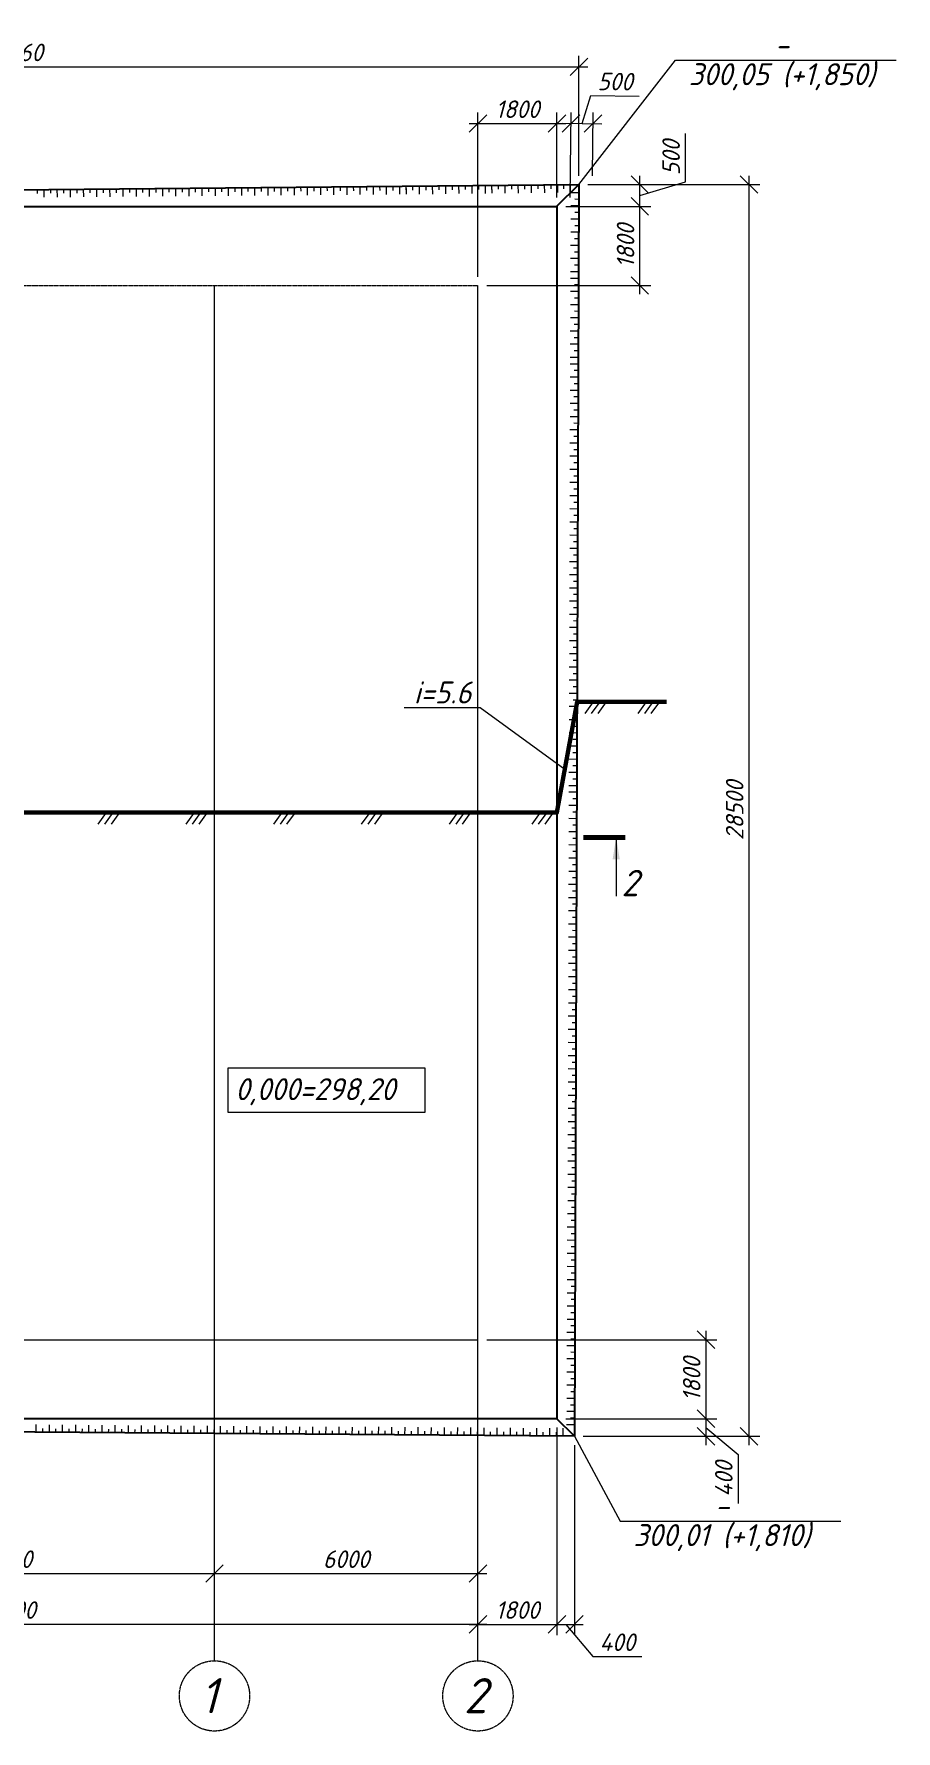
# Model space of a CAD drawing. Header units: millimetres. Extents: x 339888 to 1025294, y -263818 to -40540.
# Drawn here: x 511093 to 530731, y -224914 to -186277 of the extents above; entities that cross this region are included whole.
import ezdxf
from ezdxf import colors
from ezdxf.entities.mleader import LeaderData, LeaderLine
from ezdxf.math import Vec2, Vec3

# ---------------------------------------------------------------- set-up
doc = ezdxf.new("R2010")
doc.units = ezdxf.units.MM
doc.linetypes.add('CENTER2', pattern=[28.575, 19.05, -3.175, 3.175, -3.175])
doc.layers.get('0').update_dxf_attribs({"lineweight": 15})
for name, color, linetype, lineweight in [('0 @ 200', 7, 'Continuous', 15), ('Оси', 126, 'CENTER2', 15), ('Размеры', 250, 'Continuous', 18), ('Размеры @ 200', 250, 'Continuous', 18)]:
    doc.layers.add(name, color=color, linetype=linetype, lineweight=lineweight)
doc.styles.add('ГОСТ 2', font='GOST_Common Italic.ttf', dxfattribs={"height": 2})
doc.styles.add('ГОСТ 2.5', font='GOST_Common Italic.ttf', dxfattribs={"height": 2.5})
doc.styles.add('ГОСТ 3', font='GOST_Common Italic.ttf', dxfattribs={"height": 3})
doc.styles.add('Размерный 2', font='isocpeui.ttf', dxfattribs={"height": 2})
doc.dimstyles.new('ISO-25', dxfattribs={"dimtxt": 2, "dimasz": 1.8, "dimexe": 1, "dimexo": 2, "dimtad": 1, "dimdec": 0, "dimlfac": 100, "dimtxsty": 'Размерный 2', "dimblk": 'OBLIQUE', "dimcen": 2, "dimdle": 1, "dimclrd": 251, "dimclre": 251, "dimadec": 0, "dimazin": 0, "dimtfac": 1, "dimtdec": 0, "dimtmove": 0, "dimatfit": 3, "dimfxl": 1, "dimlwd": 15, "dimlwe": 15, "dimarcsym": 0})
doc.dimstyles.new('ГОСТ_2К', dxfattribs={"dimtxt": 2, "dimasz": 2, "dimexe": 1.25, "dimexo": 1, "dimtad": 1, "dimdec": 0, "dimtxsty": 'ГОСТ 2', "dimblk": 'OBLIQUE', "dimcen": -2.5, "dimdle": 1, "dimclrd": 251, "dimclre": 251, "dimclrt": 256, "dimadec": 1, "dimazin": 0, "dimtfac": 1, "dimtdec": 0, "dimtmove": 0, "dimatfit": 3, "dimfxl": 1, "dimlwd": 15, "dimlwe": 15, "dimarcsym": 1})

# ---------------------------------------------------------------- blocks, each defined once
blk = doc.blocks.new('_Oblique')
at = {"color": 0, "linetype": 'ByBlock', "lineweight": -2}
blk.add_line((-0.5, -0.5), (0.5, 0.5), dxfattribs=at)
blk = doc.blocks.new('*D610')
at = {"color": 251, "lineweight": 15, "transparency": 16777216}
for p, q in [((505606, -221327), (515406, -221327)), ((505806, -223114), (505806, -221077)), ((515206, -223114), (515206, -221077))]:
    blk.add_line(p, q, dxfattribs=at)
at = {"layer": 'Defpoints', "color": 0, "lineweight": 15, "transparency": 16777216}
for p in [(515206, -221327), (505806, -223314), (515206, -223314)]:
    blk.add_point(p, dxfattribs=at)
at = {"color": 251, "lineweight": 15, "transparency": 16777216, "xscale": 400, "yscale": 400, "zscale": 400, "rotation": 180}
blk.add_blockref('_Oblique', (505806, -221327), dxfattribs=at)
at = {"color": 251, "lineweight": 15, "transparency": 16777216, "xscale": 400, "yscale": 400, "zscale": 400}
blk.add_blockref('_Oblique', (515206, -221327), dxfattribs=at)
at = {"lineweight": 15, "transparency": 16777216, "insert": (510506, -221002), "char_height": 400, "attachment_point": 5, "style": 'ГОСТ 2'}
blk.add_mtext('9400', dxfattribs=at)
blk = doc.blocks.new('*D611')
at = {"color": 251, "lineweight": 15, "transparency": 16777216}
for p, q in [((515006, -221327), (521406, -221327)), ((515206, -223114), (515206, -221077)), ((521206, -223114), (521206, -221077))]:
    blk.add_line(p, q, dxfattribs=at)
at = {"layer": 'Defpoints', "color": 0, "lineweight": 15, "transparency": 16777216}
for p in [(521206, -221327), (515206, -223314), (521206, -223314)]:
    blk.add_point(p, dxfattribs=at)
at = {"color": 251, "lineweight": 15, "transparency": 16777216, "xscale": 400, "yscale": 400, "zscale": 400, "rotation": 180}
blk.add_blockref('_Oblique', (515206, -221327), dxfattribs=at)
at = {"color": 251, "lineweight": 15, "transparency": 16777216, "xscale": 400, "yscale": 400, "zscale": 400}
blk.add_blockref('_Oblique', (521206, -221327), dxfattribs=at)
at = {"lineweight": 15, "transparency": 16777216, "insert": (518206, -221002), "char_height": 400, "attachment_point": 5, "style": 'ГОСТ 2'}
blk.add_mtext('6000', dxfattribs=at)
blk = doc.blocks.new('*D612')
at = {"color": 251, "lineweight": 15, "transparency": 16777216}
for p, q in [((521406, -222485), (499606, -222485)), ((499806, -223114), (499806, -222235)), ((521206, -223114), (521206, -222235))]:
    blk.add_line(p, q, dxfattribs=at)
at = {"layer": 'Defpoints', "color": 0, "lineweight": 15, "transparency": 16777216}
for p in [(499806, -222485), (499806, -223314), (521206, -223314)]:
    blk.add_point(p, dxfattribs=at)
at = {"color": 251, "lineweight": 15, "transparency": 16777216, "xscale": 400, "yscale": 400, "zscale": 400, "rotation": 180}
blk.add_blockref('_Oblique', (499806, -222485), dxfattribs=at)
at = {"color": 251, "lineweight": 15, "transparency": 16777216, "xscale": 400, "yscale": 400, "zscale": 400}
blk.add_blockref('_Oblique', (521206, -222485), dxfattribs=at)
at = {"lineweight": 15, "transparency": 16777216, "insert": (510506, -222160), "char_height": 400, "attachment_point": 5, "style": 'ГОСТ 2'}
blk.add_mtext('21400', dxfattribs=at)
blk = doc.blocks.new('*D617')
at = {"color": 251, "lineweight": 15, "transparency": 16777216}
for p, q in [((523006, -218004), (523006, -222735)), ((521006, -222485), (523206, -222485)), ((521206, -223114), (521206, -222235))]:
    blk.add_line(p, q, dxfattribs=at)
at = {"layer": 'Defpoints', "color": 0, "lineweight": 15, "transparency": 16777216}
for p in [(523006, -217804), (523006, -222485), (521206, -223314)]:
    blk.add_point(p, dxfattribs=at)
at = {"color": 251, "lineweight": 15, "transparency": 16777216, "xscale": 400, "yscale": 400, "zscale": 400, "rotation": 180}
blk.add_blockref('_Oblique', (521206, -222485), dxfattribs=at)
at = {"color": 251, "lineweight": 15, "transparency": 16777216, "xscale": 400, "yscale": 400, "zscale": 400}
blk.add_blockref('_Oblique', (523006, -222485), dxfattribs=at)
at = {"lineweight": 15, "transparency": 16777216, "insert": (522106, -222160), "char_height": 400, "attachment_point": 5, "style": 'ГОСТ 2'}
blk.add_mtext('1800', dxfattribs=at)
blk = doc.blocks.new('*D618')
at = {"color": 251, "lineweight": 15, "transparency": 16777216}
for p, q in [((523006, -218004), (523006, -222735)), ((523406, -218404), (523406, -222735)), ((522806, -222485), (523606, -222485)), ((523206, -222485), (523820, -223217)), ((523820, -223217), (524939, -223217))]:
    blk.add_line(p, q, dxfattribs=at)
at = {"layer": 'Defpoints', "color": 0, "lineweight": 15, "transparency": 16777216}
for p in [(523006, -217804), (523406, -218204), (523406, -222485)]:
    blk.add_point(p, dxfattribs=at)
at = {"color": 251, "lineweight": 15, "transparency": 16777216, "xscale": 400, "yscale": 400, "zscale": 400, "rotation": 180}
blk.add_blockref('_Oblique', (523006, -222485), dxfattribs=at)
at = {"color": 251, "lineweight": 15, "transparency": 16777216, "xscale": 400, "yscale": 400, "zscale": 400}
blk.add_blockref('_Oblique', (523406, -222485), dxfattribs=at)
at = {"lineweight": 15, "transparency": 16777216, "insert": (524380, -222892), "char_height": 400, "attachment_point": 5, "style": 'ГОСТ 2'}
blk.add_mtext('400', dxfattribs=at)
blk = doc.blocks.new('*D619')
at = {"color": 251, "lineweight": 15, "transparency": 16777216}
for p, q in [((526401, -215804), (526401, -218004)), ((521406, -216004), (526651, -216004)), ((523206, -217804), (526651, -217804))]:
    blk.add_line(p, q, dxfattribs=at)
at = {"layer": 'Defpoints', "color": 0, "lineweight": 15, "transparency": 16777216}
for p in [(521206, -216004), (523006, -217804), (526401, -217804)]:
    blk.add_point(p, dxfattribs=at)
at = {"color": 251, "lineweight": 15, "transparency": 16777216, "xscale": 400, "yscale": 400, "zscale": 400}
for p, rotation in [((526401, -216004), 90), ((526401, -217804), 270)]:
    blk.add_blockref('_Oblique', p, dxfattribs=dict(at, rotation=rotation))
at = {"lineweight": 15, "transparency": 16777216, "insert": (526076, -216904), "char_height": 400, "attachment_point": 5, "rotation": 90, "style": 'ГОСТ 2'}
blk.add_mtext('1800', dxfattribs=at)
blk = doc.blocks.new('*D620')
at = {"color": 251, "lineweight": 15, "transparency": 16777216}
for p, q in [((523206, -217804), (526651, -217804)), ((526401, -217604), (526401, -218404)), ((523606, -218204), (526651, -218204)), ((526401, -218004), (527132, -218617)), ((527132, -218617), (527132, -219737))]:
    blk.add_line(p, q, dxfattribs=at)
at = {"layer": 'Defpoints', "color": 0, "lineweight": 15, "transparency": 16777216}
for p in [(523006, -217804), (523406, -218204), (526401, -218204)]:
    blk.add_point(p, dxfattribs=at)
at = {"color": 251, "lineweight": 15, "transparency": 16777216, "xscale": 400, "yscale": 400, "zscale": 400}
for p, rotation in [((526401, -217804), 90), ((526401, -218204), 270)]:
    blk.add_blockref('_Oblique', p, dxfattribs=dict(at, rotation=rotation))
at = {"lineweight": 15, "transparency": 16777216, "insert": (526807, -219177), "char_height": 400, "attachment_point": 5, "rotation": 90, "style": 'ГОСТ 2'}
blk.add_mtext('400', dxfattribs=at)
blk = doc.blocks.new('*D625')
at = {"color": 251, "lineweight": 15, "transparency": 16777216}
for p, q in [((521206, -191804), (521206, -188066)), ((523006, -190004), (523006, -188066)), ((521006, -188316), (523206, -188316))]:
    blk.add_line(p, q, dxfattribs=at)
at = {"layer": 'Defpoints', "color": 0, "lineweight": 15, "transparency": 16777216}
for p in [(523006, -188316), (523006, -190204), (521206, -192004)]:
    blk.add_point(p, dxfattribs=at)
at = {"color": 251, "lineweight": 15, "transparency": 16777216, "xscale": 400, "yscale": 400, "zscale": 400, "rotation": 180}
blk.add_blockref('_Oblique', (521206, -188316), dxfattribs=at)
at = {"color": 251, "lineweight": 15, "transparency": 16777216, "xscale": 400, "yscale": 400, "zscale": 400}
blk.add_blockref('_Oblique', (523006, -188316), dxfattribs=at)
at = {"lineweight": 15, "transparency": 16777216, "insert": (522106, -187991), "char_height": 400, "attachment_point": 5, "style": 'ГОСТ 2'}
blk.add_mtext('1800', dxfattribs=at)
blk = doc.blocks.new('*D626')
at = {"color": 251, "lineweight": 15, "transparency": 16777216}
for p, q in [((523579, -188316), (523777, -187680)), ((523777, -187680), (524876, -187692)), ((523310, -190001), (523331, -188063)), ((523816, -189507), (523831, -188069)), ((523129, -188311), (524029, -188321))]:
    blk.add_line(p, q, dxfattribs=at)
at = {"layer": 'Defpoints', "color": 0, "lineweight": 15, "transparency": 16777216}
for p in [(523829, -188319), (523814, -189707), (523308, -190201)]:
    blk.add_point(p, dxfattribs=at)
at = {"color": 251, "lineweight": 15, "transparency": 16777216, "xscale": 400, "yscale": 400, "zscale": 400}
for p, rotation in [((523329, -188313), 179.3818102817513), ((523829, -188319), 359.3818102817513)]:
    blk.add_blockref('_Oblique', p, dxfattribs=dict(at, rotation=rotation))
at = {"lineweight": 15, "transparency": 16777216, "insert": (524330, -187361), "char_height": 400, "attachment_point": 5, "rotation": 359.3818, "style": 'ГОСТ 2'}
blk.add_mtext('500', dxfattribs=at)
blk = doc.blocks.new('*D627')
at = {"color": 251, "lineweight": 15, "transparency": 16777216}
for p, q in [((524894, -192204), (524894, -190004)), ((523206, -190204), (525144, -190204)), ((521406, -192004), (525144, -192004))]:
    blk.add_line(p, q, dxfattribs=at)
at = {"layer": 'Defpoints', "color": 0, "lineweight": 15, "transparency": 16777216}
for p in [(523006, -190204), (524894, -190204), (521206, -192004)]:
    blk.add_point(p, dxfattribs=at)
at = {"color": 251, "lineweight": 15, "transparency": 16777216, "xscale": 400, "yscale": 400, "zscale": 400}
for p, rotation in [((524894, -190204), 90), ((524894, -192004), 270)]:
    blk.add_blockref('_Oblique', p, dxfattribs=dict(at, rotation=rotation))
at = {"lineweight": 15, "transparency": 16777216, "insert": (524569, -191104), "char_height": 400, "attachment_point": 5, "rotation": 90, "style": 'ГОСТ 2'}
blk.add_mtext('1800', dxfattribs=at)
blk = doc.blocks.new('*D628')
at = {"color": 251, "lineweight": 15, "transparency": 16777216}
for p, q in [((525932, -189643), (525932, -188543)), ((523706, -189704), (525144, -189704)), ((524894, -190404), (524894, -189504)), ((524894, -189954), (525932, -189643)), ((523206, -190204), (525144, -190204))]:
    blk.add_line(p, q, dxfattribs=at)
at = {"layer": 'Defpoints', "color": 0, "lineweight": 15, "transparency": 16777216}
for p in [(523506, -189704), (524894, -189704), (523006, -190204)]:
    blk.add_point(p, dxfattribs=at)
at = {"color": 251, "lineweight": 15, "transparency": 16777216, "xscale": 400, "yscale": 400, "zscale": 400}
for p, rotation in [((524894, -189704), 90), ((524894, -190204), 270)]:
    blk.add_blockref('_Oblique', p, dxfattribs=dict(at, rotation=rotation))
at = {"lineweight": 15, "transparency": 16777216, "insert": (525607, -189093), "char_height": 400, "attachment_point": 5, "rotation": 90, "style": 'ГОСТ 2'}
blk.add_mtext('500', dxfattribs=at)
blk = doc.blocks.new('_None')
blk = doc.blocks.new('*D629')
at = {"color": 251, "lineweight": 15, "transparency": 16777216}
for p, q in [((523706, -189704), (527630, -189704)), ((527380, -189504), (527380, -218404)), ((523606, -218204), (527630, -218204))]:
    blk.add_line(p, q, dxfattribs=at)
at = {"layer": 'Defpoints', "color": 0, "lineweight": 15, "transparency": 16777216}
for p in [(523506, -189704), (523406, -218204), (527380, -218204)]:
    blk.add_point(p, dxfattribs=at)
at = {"color": 251, "lineweight": 15, "transparency": 16777216, "xscale": 400, "yscale": 400, "zscale": 400}
for p, rotation in [((527380, -189704), 90), ((527380, -218204), 270)]:
    blk.add_blockref('_Oblique', p, dxfattribs=dict(at, rotation=rotation))
at = {"lineweight": 15, "transparency": 16777216, "insert": (527055, -203954), "char_height": 400, "attachment_point": 5, "rotation": 90, "style": 'ГОСТ 2'}
blk.add_mtext('28500', dxfattribs=at)
blk = doc.blocks.new('*D630')
at = {"color": 251, "lineweight": 15, "transparency": 16777216}
for p, q in [((497746, -189744), (497746, -186776)), ((523506, -189504), (523506, -186776)), ((497546, -187026), (523706, -187026))]:
    blk.add_line(p, q, dxfattribs=at)
at = {"layer": 'Defpoints', "color": 0, "lineweight": 15, "transparency": 16777216}
for p in [(523506, -187026), (523506, -189704), (497746, -189944)]:
    blk.add_point(p, dxfattribs=at)
at = {"color": 251, "lineweight": 15, "transparency": 16777216, "xscale": 400, "yscale": 400, "zscale": 400, "rotation": 180}
blk.add_blockref('_Oblique', (497746, -187026), dxfattribs=at)
at = {"color": 251, "lineweight": 15, "transparency": 16777216, "xscale": 400, "yscale": 400, "zscale": 400}
blk.add_blockref('_Oblique', (523506, -187026), dxfattribs=at)
at = {"lineweight": 15, "transparency": 16777216, "insert": (510626, -186698), "char_height": 400, "attachment_point": 5, "style": 'ГОСТ 2'}
blk.add_mtext('25760', dxfattribs=at)

msp = doc.modelspace()

# ---------------------------------------------------------------- linework, layer by layer
at = {"lineweight": 70, "ltscale": 0.2}
msp.add_line((524558.29536, -204570.60902), (523612.61533, -204570.60902), dxfattribs=at)
at = {"layer": 'Оси'}
msp.add_line((493619.82117, -192003.8448), (521206.19013, -192003.8448), dxfattribs=at)
at = {"layer": 'Оси', "ltscale": 0.5}
for p, q in [((515206.19013, -223314.43833), (515206.19013, -192003.8448)), ((521206.19013, -223314.43833), (521206.19013, -192003.8448)), ((493619.82117, -216003.8448), (521206.19013, -216003.8448))]:
    msp.add_line(p, q, dxfattribs=at)
at = {"layer": 'Оси'}
for centre in [(515206.19013, -224114.43833), (521206.19013, -224114.43833)]:
    msp.add_circle(centre, 800, dxfattribs=at)
at = {"layer": 'Размеры', "lineweight": 30}
for p, q in [((523006.19013, -190201.15886), (523506.19013, -189703.8448)), ((523406.19013, -218203.8448), (523006.19013, -217803.8448))]:
    msp.add_line(p, q, dxfattribs=at)
at = {"layer": 'Размеры', "lineweight": 15}
for p, q in [((523017.49408, -189708.54063), (523019.39428, -189888.5306)), ((523306.16852, -189708.54063), (523308.06871, -189888.5306)), ((511167.98656, -189817.87371), (511168.93666, -189907.8687)), ((511317.9815, -189816.55738), (511319.88169, -189996.54735)), ((511467.97548, -189815.24106), (511468.92558, -189905.23605)), ((511617.97042, -189813.92473), (511619.87062, -189993.9147)), ((511767.96441, -189812.60842), (511768.9145, -189902.6034)), ((511917.95934, -189811.29209), (511919.85954, -189991.28206)), ((512067.95333, -189809.97577), (512068.90343, -189899.97075)), ((512217.95391, -189809.19379), (512219.85411, -189989.18376)), ((512367.9479, -189807.87747), (512368.89799, -189897.87245)), ((512517.94283, -189806.56114), (512519.84303, -189986.55111)), ((512667.93682, -189805.24482), (512668.88692, -189895.23981)), ((512817.93176, -189803.92849), (512819.83196, -189983.91846)), ((512967.92574, -189802.61217), (512968.87584, -189892.60716)), ((513117.92068, -189801.29585), (513119.82088, -189981.28582)), ((513267.91467, -189799.97953), (513268.86477, -189889.97451)), ((513417.91525, -189799.19755), (513419.81545, -189979.18752)), ((513567.90923, -189797.88123), (513568.85933, -189887.87621)), ((513717.90417, -189796.5649), (513719.80437, -189976.55487)), ((513867.89816, -189795.24858), (513868.84826, -189885.24356)), ((514017.8931, -189793.93225), (514019.79329, -189973.92222)), ((514167.88708, -189792.61593), (514168.83718, -189882.61092)), ((514317.88202, -189791.2996), (514319.78222, -189971.28957)), ((514467.87601, -189789.98328), (514468.82611, -189879.97827)), ((514617.85402, -189787.06391), (514619.75422, -189967.05388)), ((514767.84801, -189785.74759), (514768.79811, -189875.74258)), ((514917.84859, -189784.96561), (514919.74879, -189964.95558)), ((515067.84257, -189783.64929), (515068.79267, -189873.64428)), ((515217.83751, -189782.33296), (515219.73771, -189962.32293)), ((515367.8315, -189781.01665), (515368.7816, -189871.01163)), ((515517.82644, -189779.70032), (515519.72663, -189959.69029)), ((515667.82042, -189778.384), (515668.77052, -189868.37898)), ((515817.81536, -189777.06767), (515819.71556, -189957.05764)), ((515967.80935, -189775.75135), (515968.75945, -189865.74634)), ((516117.80993, -189774.96937), (516119.71012, -189954.95934)), ((516267.80391, -189773.65305), (516268.75401, -189863.64804)), ((516417.79885, -189772.33672), (516419.69905, -189952.32669)), ((516567.79284, -189771.0204), (516568.74294, -189861.01539)), ((516717.78777, -189769.70408), (516719.68797, -189949.69405)), ((516867.78176, -189768.38776), (516868.73186, -189858.38274)), ((517017.7767, -189767.07143), (517019.6769, -189947.0614)), ((517167.77069, -189765.75511), (517168.72078, -189855.75009)), ((517317.77126, -189764.97313), (517319.67146, -189944.9631)), ((517467.76525, -189763.65681), (517468.71535, -189853.65179)), ((517617.76019, -189762.34048), (517619.66039, -189942.33045)), ((517767.75418, -189761.02416), (517768.70427, -189851.01915)), ((517917.74911, -189759.70783), (517919.64931, -189939.6978)), ((518067.7431, -189758.39151), (518068.6932, -189848.3865)), ((518217.73804, -189757.07519), (518219.63824, -189937.06516)), ((518367.73202, -189755.75887), (518368.68212, -189845.75385)), ((518517.7326, -189754.97689), (518519.6328, -189934.96686)), ((518667.72659, -189753.66057), (518668.67669, -189843.65555)), ((518817.72153, -189752.34424), (518819.62173, -189932.33421)), ((518967.71551, -189751.02792), (518968.66561, -189841.02291)), ((519117.71045, -189749.71159), (519119.61065, -189929.70156)), ((519267.70444, -189748.39527), (519268.65454, -189838.39026)), ((519417.69938, -189747.07895), (519419.59957, -189927.06892)), ((519567.69336, -189745.76263), (519568.64346, -189835.75761)), ((519567.69996, -189746.29697), (519569.60015, -189926.28694)), ((519717.69394, -189744.98065), (519718.64404, -189834.97563)), ((519867.68888, -189743.66432), (519869.58908, -189923.65429)), ((520017.68287, -189742.348), (520018.63297, -189832.34298)), ((520167.6778, -189741.03167), (520169.578, -189921.02164)), ((520317.67179, -189739.71535), (520318.62189, -189829.71034)), ((520467.62442, -189734.39141), (520469.52462, -189914.38138)), ((520617.61841, -189733.07509), (520618.5685, -189823.07007)), ((520767.61334, -189731.75876), (520769.51354, -189911.74873)), ((520917.60733, -189730.44244), (520918.55743, -189820.43743)), ((521067.60227, -189729.12611), (521069.50247, -189909.11608)), ((521217.59625, -189727.80979), (521218.54635, -189817.80478)), ((521367.59119, -189726.49347), (521369.49139, -189906.48344)), ((521517.58518, -189725.17715), (521518.53528, -189815.17213)), ((521517.59177, -189725.71149), (521519.49197, -189905.70146)), ((521667.58576, -189724.39517), (521668.53586, -189814.39015)), ((521817.5807, -189723.07884), (521819.48089, -189903.06881)), ((521967.57468, -189721.76252), (521968.52478, -189811.7575)), ((522117.56962, -189720.44619), (522119.46982, -189900.43616)), ((522267.56361, -189719.12987), (522268.51371, -189809.12486)), ((522417.51624, -189713.80593), (522419.41643, -189893.7959)), ((522567.51022, -189712.48961), (522568.46032, -189802.48459)), ((522717.50516, -189711.17328), (522719.40536, -189891.16325)), ((522867.49915, -189709.85696), (522868.44924, -189799.85195)), ((523156.17358, -189709.85696), (523157.12368, -189799.85195)), ((523505.76484, -189892.56327), (523325.76683, -189891.71562)), ((523505.32565, -190042.56334), (523415.32665, -190042.13952)), ((523504.35209, -190192.55994), (523324.35409, -190191.71229)), ((523503.9129, -190342.56001), (523413.9139, -190342.13619)), ((523502.59534, -190792.55832), (523322.59734, -190791.71067)), ((523503.47372, -190492.55913), (523323.47571, -190491.71148)), ((523503.03453, -190642.5592), (523413.03553, -190642.13538)), ((523497.70917, -191092.53864), (523317.71117, -191091.69099)), ((523497.26999, -191242.53871), (523407.27098, -191242.11489)), ((523498.14836, -190942.53952), (523408.14936, -190942.1157)), ((523496.8308, -191392.53783), (523316.8328, -191391.69018)), ((523496.39161, -191542.5379), (523406.39261, -191542.11408)), ((523495.95243, -191692.53702), (523315.95442, -191691.68937)), ((523496.04761, -191842.53961), (523316.04961, -191841.69196)), ((523495.60842, -191992.53968), (523405.60942, -191992.11585)), ((523496.4868, -191692.54049), (523406.48779, -191692.11666)), ((523495.16924, -192142.5388), (523315.17123, -192141.69115)), ((523494.73005, -192292.53887), (523404.73105, -192292.11504)), ((523493.41249, -192742.53718), (523313.41448, -192741.68953)), ((523494.29086, -192442.53799), (523314.29286, -192441.69034)), ((523493.85167, -192592.53806), (523403.85267, -192592.11423)), ((523488.52632, -193042.51749), (523308.52832, -193041.66985)), ((523488.96551, -192892.51837), (523398.9665, -192892.09455)), ((523487.64795, -193342.51668), (523307.64994, -193341.66904)), ((523487.20876, -193492.51675), (523397.20976, -193492.09293)), ((523488.08713, -193192.51756), (523398.08813, -193192.09374)), ((523486.76957, -193642.51587), (523306.77157, -193641.66823)), ((523486.86476, -193792.51846), (523306.86675, -193791.67081)), ((523486.42557, -193942.51853), (523396.42657, -193942.09471)), ((523487.30394, -193642.51934), (523397.30494, -193642.09552)), ((523485.98638, -194092.51765), (523305.98838, -194091.67)), ((523485.54719, -194242.51772), (523395.54819, -194242.0939)), ((523484.22963, -194692.51603), (523304.23163, -194691.66838)), ((523485.10801, -194392.51684), (523305.11, -194391.66919)), ((523484.66882, -194542.51691), (523394.66982, -194542.09309)), ((523483.88563, -194992.51774), (523303.88763, -194991.67009)), ((523484.32482, -194842.51862), (523394.32582, -194842.09479)), ((523483.00726, -195292.51693), (523303.00925, -195291.66928)), ((523482.56807, -195442.517), (523392.56907, -195442.09317)), ((523483.44644, -195142.51781), (523393.44744, -195142.09398)), ((523481.25051, -195892.51531), (523301.25251, -195891.66766)), ((523482.12888, -195592.51612), (523302.13088, -195591.66847)), ((523481.6897, -195742.51619), (523391.69069, -195742.09236)), ((523480.90651, -196192.51701), (523300.90851, -196191.66937)), ((523481.34569, -196042.51789), (523391.34669, -196042.09407)), ((523480.02814, -196492.5162), (523300.03013, -196491.66856)), ((523479.58895, -196642.51627), (523389.58994, -196642.09245)), ((523480.46732, -196342.51708), (523390.46832, -196342.09326)), ((523479.14976, -196792.51539), (523299.15176, -196791.66775)), ((523478.71057, -196942.51547), (523388.71157, -196942.09164)), ((523477.92739, -197392.51629), (523297.92938, -197391.66864)), ((523478.27139, -197092.51458), (523298.27338, -197091.66694)), ((523478.36657, -197242.51717), (523388.36757, -197242.09335)), ((523477.04901, -197692.51548), (523297.05101, -197691.66783)), ((523477.4882, -197542.51636), (523387.4892, -197542.09254)), ((523476.17064, -197992.51467), (523296.17263, -197991.66702)), ((523475.73145, -198142.51474), (523385.73245, -198142.09092)), ((523476.60982, -197842.51555), (523386.61082, -197842.09173)), ((523474.94826, -198592.51557), (523294.95026, -198591.66792)), ((523475.29226, -198292.51386), (523295.29426, -198291.66621)), ((523475.38745, -198442.51645), (523385.38845, -198442.09262)), ((523472.46677, -198892.50721), (523292.46877, -198891.65956)), ((523472.90596, -198742.50809), (523382.90695, -198742.08426)), ((523471.5884, -199192.5064), (523291.59039, -199191.65875)), ((523471.14921, -199342.50647), (523381.15021, -199342.08264)), ((523472.02758, -199042.50728), (523382.02858, -199042.08345)), ((523470.71002, -199492.50559), (523290.71202, -199491.65794)), ((523470.27083, -199642.50566), (523380.27183, -199642.08183)), ((523469.48765, -200092.50648), (523289.48964, -200091.65884)), ((523469.83165, -199792.50478), (523289.83365, -199791.65713)), ((523469.92683, -199942.50737), (523379.92783, -199942.08354)), ((523468.60927, -200392.50567), (523288.61127, -200391.65803)), ((523469.04846, -200242.50656), (523379.04946, -200242.08273)), ((523467.7309, -200692.50486), (523287.7329, -200691.65722)), ((523467.29171, -200842.50494), (523377.29271, -200842.08111)), ((523468.17009, -200542.50575), (523378.17108, -200542.08192)), ((523466.50852, -201292.50576), (523286.51052, -201291.65811)), ((523466.85253, -200992.50405), (523286.85452, -200991.65641)), ((523466.94771, -201142.50664), (523376.94871, -201142.08282)), ((523465.63015, -201592.50495), (523285.63215, -201591.6573)), ((523466.06934, -201442.50583), (523376.07033, -201442.08201)), ((523829.78537, -201483.74709), (523638.72868, -201745.80482)), ((523979.78537, -201483.74709), (523788.72868, -201745.80482)), ((524129.78537, -201483.74709), (523938.72868, -201745.80482)), ((525039.53122, -201483.74709), (524848.47454, -201745.80482)), ((525189.53122, -201483.74709), (524998.47454, -201745.80482)), ((525339.53122, -201483.74709), (525148.47454, -201745.80482)), ((523464.75178, -201892.50414), (523284.75377, -201891.65649)), ((523464.31259, -202042.50421), (523374.31359, -202042.08039)), ((523465.19096, -201742.50502), (523375.19196, -201742.0812)), ((523463.8734, -202192.50333), (523283.8754, -202191.65568)), ((523461.29672, -202342.49334), (523371.29772, -202342.06951)), ((523459.97916, -202792.49165), (523279.98116, -202791.644)), ((523460.85754, -202492.49246), (523280.85953, -202491.64481)), ((523460.41835, -202642.49253), (523370.41935, -202642.0687)), ((523459.10079, -203092.49084), (523279.10279, -203091.64319)), ((523459.53998, -202942.49172), (523369.54097, -202942.06789)), ((523458.22242, -203392.49003), (523278.22441, -203391.64238)), ((523458.3176, -203542.49261), (523278.3196, -203541.64496)), ((523458.6616, -203242.49091), (523368.6626, -203242.06708)), ((523458.75679, -203392.49349), (523368.75778, -203392.06967)), ((512740.55963, -204003.8448), (512549.50295, -204265.90253)), ((512890.55963, -204003.8448), (512699.50295, -204265.90253)), ((513040.55963, -204003.8448), (512849.50295, -204265.90253)), ((514740.55963, -204003.8448), (514549.50295, -204265.90253)), ((514890.55963, -204003.8448), (514699.50295, -204265.90253)), ((515040.55963, -204003.8448), (514849.50295, -204265.90253)), ((516740.55963, -204003.8448), (516549.50295, -204265.90253)), ((516890.55963, -204003.8448), (516699.50295, -204265.90253)), ((517040.55963, -204003.8448), (516849.50295, -204265.90253)), ((518740.55963, -204003.8448), (518549.50295, -204265.90253)), ((518890.55963, -204003.8448), (518699.50295, -204265.90253)), ((519040.55963, -204003.8448), (518849.50295, -204265.90253)), ((520740.55963, -204003.8448), (520549.50295, -204265.90253)), ((520890.55963, -204003.8448), (520699.50295, -204265.90253)), ((521040.55963, -204003.8448), (520849.50295, -204265.90253)), ((522622.53064, -204003.8448), (522431.47396, -204265.90253)), ((522772.53064, -204003.8448), (522581.47396, -204265.90253)), ((522922.53064, -204003.8448), (522731.47396, -204265.90253)), ((523457.43923, -203842.4918), (523277.44122, -203841.64415)), ((523457.00004, -203992.49187), (523367.00104, -203992.06805)), ((523457.87841, -203692.49268), (523367.87941, -203692.06886)), ((523456.56085, -204142.49099), (523276.56285, -204141.64334)), ((523456.12166, -204292.49106), (523366.12266, -204292.06724)), ((523455.33848, -204742.49189), (523275.34047, -204741.64424)), ((523455.68248, -204442.49018), (523275.68447, -204441.64254)), ((523455.77766, -204592.49277), (523365.77866, -204592.06895)), ((523454.4601, -205042.49108), (523274.4621, -205041.64343)), ((523454.89929, -204892.49196), (523364.90029, -204892.06814)), ((523453.58173, -205342.49027), (523273.58373, -205341.64262)), ((523453.14254, -205492.49034), (523363.14354, -205492.06652)), ((523454.02092, -205192.49115), (523364.02191, -205192.06733)), ((523452.70336, -205642.48946), (523272.70535, -205641.64181)), ((523452.79854, -205792.49205), (523362.79954, -205792.06822)), ((523451.48098, -206242.49036), (523271.48298, -206241.64271)), ((523452.35935, -205942.49117), (523272.36135, -205941.64352)), ((523451.92017, -206092.49124), (523361.92116, -206092.06741)), ((523450.60261, -206542.48955), (523270.6046, -206541.6419)), ((523450.16342, -206692.48962), (523360.16442, -206692.06579)), ((523451.04179, -206392.49043), (523361.04279, -206392.0666)), ((523449.72423, -206842.48874), (523269.72623, -206841.64109)), ((523449.81942, -206992.49132), (523359.82041, -206992.0675)), ((523448.50186, -207442.48963), (523268.50385, -207441.64198)), ((523449.38023, -207142.49044), (523269.38223, -207141.64279)), ((523448.94104, -207292.49051), (523358.94204, -207292.06669)), ((523447.62348, -207742.48882), (523267.62548, -207741.64117)), ((523448.06267, -207592.4897), (523358.06367, -207592.06588)), ((523446.74511, -208042.48801), (523266.7471, -208041.64036)), ((523446.84029, -208192.4906), (523356.84129, -208192.06678)), ((523447.18429, -207892.48889), (523357.18529, -207892.06507)), ((523444.45399, -208642.48388), (523264.45598, -208641.63623)), ((523446.40111, -208342.48972), (523266.4031, -208341.64207)), ((523444.89317, -208492.48476), (523354.89417, -208492.06093)), ((523443.57561, -208942.48307), (523263.57761, -208941.63542)), ((523444.0148, -208792.48395), (523354.0158, -208792.06012)), ((523442.69724, -209242.48226), (523262.69924, -209241.63461)), ((523442.25805, -209392.48233), (523352.25905, -209392.0585)), ((523443.13643, -209092.48314), (523353.13742, -209092.05931)), ((523441.81887, -209542.48145), (523261.82086, -209541.6338)), ((523441.91405, -209692.48403), (523351.91505, -209692.06021)), ((523440.59649, -210142.48234), (523260.59849, -210141.6347)), ((523441.47487, -209842.48315), (523261.47686, -209841.63551)), ((523441.03568, -209992.48322), (523351.03667, -209992.0594)), ((523439.71812, -210442.48153), (523259.72011, -210441.63389)), ((523440.1573, -210292.48241), (523350.1583, -210292.05859)), ((523438.83974, -210742.48072), (523258.84174, -210741.63308)), ((523438.93493, -210892.48331), (523348.93593, -210892.05949)), ((523439.27893, -210592.4816), (523349.27993, -210592.05778)), ((523437.61737, -211342.48162), (523257.61936, -211341.63397)), ((523438.49574, -211042.48243), (523258.49774, -211041.63478)), ((523438.05655, -211192.4825), (523348.05755, -211192.05868)), ((523436.73899, -211642.48081), (523256.74099, -211641.63316)), ((523437.17818, -211492.48169), (523347.17918, -211492.05787)), ((523435.86062, -211942.48), (523255.86262, -211941.63235)), ((523433.28394, -212092.47), (523343.28494, -212092.04618)), ((523436.29981, -211792.48088), (523346.3008, -211792.05706)), ((523432.84476, -212242.46912), (523252.84675, -212241.62148)), ((523432.40557, -212392.46919), (523342.40657, -212392.04537)), ((523431.08801, -212842.4675), (523251.09, -212841.61986)), ((523431.96638, -212542.46831), (523251.96838, -212541.62067)), ((523431.52719, -212692.46838), (523341.52819, -212692.04456)), ((523430.20963, -213142.46669), (523250.21163, -213141.61905)), ((523430.64882, -212992.46757), (523340.64982, -212992.04375)), ((523430.744, -213142.47016), (523340.745, -213142.04634)), ((523422.38441, -213442.43412), (523242.38641, -213441.58647)), ((523420.87648, -213592.42916), (523330.87748, -213592.00534)), ((523422.8236, -213292.435), (523332.8246, -213292.01118)), ((523419.55892, -214042.42747), (523239.56092, -214041.57982)), ((523420.4373, -213742.42828), (523240.43929, -213741.58063)), ((523419.99811, -213892.42835), (523329.99911, -213892.00453)), ((523418.68055, -214342.42666), (523238.68254, -214341.57901)), ((523419.11973, -214192.42754), (523329.12073, -214192.00372)), ((523417.80217, -214642.42585), (523237.80417, -214641.5782)), ((523417.89736, -214792.42844), (523327.89836, -214792.00461)), ((523418.24136, -214492.42673), (523328.24236, -214492.00291)), ((523417.45817, -214942.42756), (523237.46017, -214941.57991)), ((523417.01898, -215092.42763), (523327.01998, -215092.0038)), ((523415.70142, -215542.42594), (523235.70342, -215541.57829)), ((523416.5798, -215242.42675), (523236.58179, -215241.5791)), ((523416.14061, -215392.42682), (523326.14161, -215392.00299)), ((523414.82305, -215842.42513), (523234.82505, -215841.57748)), ((523415.26224, -215692.42601), (523325.26323, -215692.00218)), ((523414.47905, -216142.42683), (523234.48104, -216141.57918)), ((523414.03986, -216292.4269), (523324.04086, -216292.00308)), ((523414.91823, -215992.42771), (523324.91923, -215992.00389)), ((523412.7223, -216742.42521), (523232.7243, -216741.57756)), ((523413.60067, -216442.42602), (523233.60267, -216441.57837)), ((523413.16149, -216592.42609), (523323.16248, -216592.00227)), ((523411.84393, -217042.4244), (523231.84592, -217041.57675)), ((523412.28311, -216892.42528), (523322.28411, -216892.00146)), ((523408.82806, -217342.41353), (523228.83006, -217341.56588)), ((523408.38888, -217492.4136), (523318.38987, -217491.98977)), ((523409.26725, -217192.41441), (523319.26825, -217191.99058)), ((523407.94969, -217642.41272), (523227.95169, -217641.56507)), ((523407.5105, -217792.41279), (523317.5115, -217791.98896)), ((511145.05204, -218117.72069), (511146.14648, -217937.72402)), ((511295.04812, -218118.89992), (511295.59534, -218028.90158)), ((511445.04325, -218120.07913), (511446.13769, -217940.08246)), ((511595.03932, -218121.25836), (511595.58655, -218031.26002)), ((511745.03445, -218122.43757), (511746.12889, -217942.4409)), ((511895.03053, -218123.6168), (511895.57775, -218033.61846)), ((512045.02566, -218124.79601), (512046.1201, -217944.79934)), ((512195.01849, -218126.5096), (512195.56571, -218036.51127)), ((512345.01361, -218127.68882), (512346.10806, -217947.69215)), ((512495.00969, -218128.86804), (512495.55691, -218038.86971)), ((512645.00482, -218130.04726), (512646.09926, -217950.05059)), ((512795.0009, -218131.22648), (512795.54812, -218041.22815)), ((512944.99602, -218132.4057), (512946.09047, -217952.40903)), ((513094.9921, -218133.58492), (513095.53932, -218043.58659)), ((513244.98723, -218134.76414), (513246.08167, -217954.76747)), ((513394.98006, -218136.47773), (513395.52728, -218046.47939)), ((513544.97519, -218137.65695), (513546.06963, -217957.66027)), ((513694.97776, -218137.76743), (513695.52498, -218047.7691)), ((513844.97289, -218138.94665), (513846.06733, -217958.94998)), ((513994.96897, -218140.12587), (513995.51619, -218050.12754)), ((514144.96409, -218141.30509), (514146.05854, -217961.30842)), ((514294.96017, -218142.48431), (514295.50739, -218052.48597)), ((514444.9553, -218143.66353), (514446.04974, -217963.66685)), ((514594.95138, -218144.84275), (514595.4986, -218054.84441)), ((514744.94651, -218146.02197), (514746.04095, -217966.02529)), ((514894.93934, -218147.73556), (514895.48656, -218057.73722)), ((515044.93446, -218148.91477), (515046.0289, -217968.9181)), ((515194.93054, -218150.094), (515195.47776, -218060.09566)), ((515344.92567, -218151.27321), (515346.02011, -217971.27654)), ((515494.92175, -218152.45244), (515495.46897, -218062.4541)), ((515644.91687, -218153.63165), (515646.01132, -217973.63498)), ((515794.91295, -218154.81088), (515795.46017, -218064.81254)), ((515944.90808, -218155.99009), (515946.00252, -217975.99342)), ((516094.90091, -218157.70368), (516095.44813, -218067.70535)), ((516244.89603, -218158.8829), (516245.99048, -217978.88623)), ((516394.89211, -218160.06212), (516395.43933, -218070.06379)), ((516544.88724, -218161.24134), (516545.98168, -217981.24467)), ((516694.88332, -218162.42056), (516695.43054, -218072.42223)), ((516844.87845, -218163.59978), (516845.97289, -217983.60311)), ((516994.87452, -218164.779), (516995.42175, -218074.78067)), ((517144.86965, -218165.95822), (517145.96409, -217985.96155)), ((517294.87873, -218164.99997), (517295.42595, -218075.00163)), ((517444.87385, -218166.17918), (517445.9683, -217986.18251)), ((517594.86993, -218167.35841), (517595.41715, -218077.36007)), ((517744.86506, -218168.53762), (517745.9595, -217988.54095)), ((517894.86114, -218169.71685), (517895.40836, -218079.71851)), ((518044.85626, -218170.89606), (518045.95071, -217990.89939)), ((518194.85234, -218172.07529), (518195.39956, -218082.07695)), ((518344.84517, -218173.78888), (518345.39239, -218083.79054)), ((518344.84747, -218173.2545), (518345.94191, -217993.25783)), ((518494.88674, -218167.48694), (518495.43396, -218077.48861)), ((518644.88187, -218168.66616), (518645.97631, -217988.66949)), ((518794.88444, -218168.77664), (518795.43166, -218078.77831)), ((518944.87957, -218169.95586), (518945.97401, -217989.95919)), ((519094.87565, -218171.13508), (519095.42287, -218081.13675)), ((519244.87077, -218172.3143), (519245.96522, -217992.31763)), ((519394.86685, -218173.49352), (519395.41407, -218083.49519)), ((519544.86198, -218174.67274), (519545.95642, -217994.67607)), ((519694.85806, -218175.85196), (519695.40528, -218085.85363)), ((519844.85319, -218177.03118), (519845.94763, -217997.03451)), ((519994.84601, -218178.74477), (519995.39324, -218088.74643)), ((520144.84114, -218179.92399), (520145.93558, -217999.92731)), ((520294.83722, -218181.10321), (520295.38444, -218091.10487)), ((520444.83235, -218182.28243), (520445.92679, -218002.28575)), ((520594.82843, -218183.46165), (520595.37565, -218093.46331)), ((520744.82355, -218184.64087), (520745.91799, -218004.64419)), ((520894.81963, -218185.82009), (520895.36685, -218095.82175)), ((521044.81476, -218186.9993), (521045.9092, -218007.00263)), ((521194.80759, -218188.7129), (521195.35481, -218098.71456)), ((521344.80271, -218189.89211), (521345.89716, -218009.89544)), ((521494.79879, -218191.07134), (521495.34601, -218101.073)), ((521644.79392, -218192.25055), (521645.88836, -218012.25388)), ((521794.79, -218193.42978), (521795.33722, -218103.43144)), ((521944.78512, -218194.60899), (521945.87957, -218014.61232)), ((522094.7812, -218195.78822), (522095.32842, -218105.78988)), ((522244.77633, -218196.96743), (522245.87077, -218016.97076)), ((522394.78541, -218196.00918), (522395.33263, -218106.01084)), ((522544.78053, -218197.1884), (522545.87497, -218017.19172)), ((522694.77661, -218198.36762), (522695.32383, -218108.36928)), ((522844.77174, -218199.54684), (522845.86618, -218019.55016)), ((522994.76782, -218200.72606), (522995.31504, -218110.72772)), ((523144.76294, -218201.90528), (523145.85739, -218021.9086)), ((523407.07132, -217942.41191), (523227.07331, -217941.56426))]:
    msp.add_line(p, q, dxfattribs=at)
at = {"layer": 'Размеры', "lineweight": 30}
for points in [[(497746.19013, -189943.8448), (523506.19013, -189703.8448), (523406.19013, -218203.8448), (497796.19013, -218013.8448), (497746.19013, -189943.8448)], [(498006.19013, -190203.8448), (523006.19013, -190203.8448), (523006.19013, -217803.8448), (498006.19013, -217803.8448), (498006.19013, -190203.8448)]]:
    msp.add_lwpolyline(points, close=True, dxfattribs=at)
at = {"layer": 'Размеры', "lineweight": 60}
msp.add_lwpolyline([(495851.74074, -202683.8448), (497768.87731, -202680.42988), (498006.19013, -204003.8448), (523006.19013, -204003.8448), (523465.19096, -201483.95075), (525498.67982, -201483.73884)], dxfattribs=at)
at = {"layer": 'Размеры', "lineweight": 15}
msp.add_lwpolyline([(515508.17197, -210821.18264), (520008.17197, -210821.18264), (520008.17197, -209821.18264), (515508.17197, -209821.18264)], close=True, dxfattribs=at)

# ---------------------------------------------------------------- texts
at = {"layer": '0 @ 200', "lineweight": 15, "style": 'ГОСТ 3'}
msp.add_text('2', height=600, dxfattribs=at).set_placement((524474.86327, -205908.27499))
at = {"layer": '0 @ 200', "lineweight": 15, "ltscale": 0.5, "style": 'ГОСТ 3'}
msp.add_text('0,000=298,20', height=500, rotation=359.999994899, dxfattribs=at).set_placement((515679.11846, -210551.24009))
at = {"layer": 'Оси', "style": 'ГОСТ 2'}
for s, p in [('1', (514887.14214, -224508.58324)), ('2', (520887.14214, -224508.58324))]:
    msp.add_text(s, height=800, dxfattribs=at).set_placement(p)

# ---------------------------------------------------------------- dimensions: what is measured, and where the dimension line sits
at = {"layer": '0 @ 200', "lineweight": 15}
for base, p1, p2, override, picture, middle in [((523506.19013, -187025.92543), (497746.19013, -189943.8448), (523506.19013, -189703.8448), {"dimscale": 200, "dimtix": 0, "dimtofl": 1, "dimtmove": 0, "dimatfit": 3}, '*D630', (510626.19013, -186698.34968)), ((515206.19013, -221327.06729), (505806.19013, -223314.43833), (515206.19013, -223314.43833), {"dimscale": 200, "dimtix": 0, "dimtofl": 1, "dimtmove": 1, "dimatfit": 3}, '*D610', (510506.19013, -221002.06729)), ((521206.19013, -221327.06729), (515206.19013, -223314.43833), (521206.19013, -223314.43833), {"dimscale": 200, "dimtix": 0, "dimtofl": 1, "dimtmove": 1, "dimatfit": 3}, '*D611', (518206.19013, -221002.06729)), ((499806.19013, -222485.42728), (521206.19013, -223314.43833), (499806.19013, -223314.43833), {"dimscale": 200, "dimtix": 0, "dimtofl": 1, "dimtmove": 1, "dimatfit": 3}, '*D612', (510506.19013, -222160.42728))]:
    dim = msp.add_linear_dim(base=base, p1=p1, p2=p2, dimstyle='ГОСТ_2К', override=override, dxfattribs=at)
    dim.commit()
    dim.dimension.update_dxf_attribs({"geometry": picture, "text_midpoint": middle})
for base, p1, p2, angle, override, picture, middle in [((523828.65467, -188318.50904), (523308.31203, -190201.15886), (523813.67755, -189706.58258), 179.381810282, {"dimscale": 200, "dimtix": 0, "dimtofl": 1, "dimtmove": 1, "dimatfit": 3}, '*D626', (523905.28546, -187356.77985)), ((523006.19013, -188315.69046), (521206.19013, -192003.8448), (523006.19013, -190203.8448), 180, {"dimscale": 200, "dimtix": 0, "dimtofl": 1, "dimtmove": 0, "dimatfit": 3}, '*D625', (522106.19013, -187990.69046)), ((524894.34446, -189703.8448), (523006.19013, -190203.8448), (523506.19013, -189703.8448), 270, {"dimscale": 200, "dimtix": 0, "dimtofl": 1, "dimtmove": 1, "dimatfit": 3}, '*D628', (525606.84446, -189517.5948)), ((527379.87762, -218203.8448), (523506.19013, -189703.8448), (523406.19013, -218203.8448), 90, {"dimscale": 200, "dimtix": 0, "dimtofl": 1, "dimtmove": 0, "dimatfit": 3}, '*D629', (527054.87762, -203953.8448)), ((524894.34446, -190203.8448), (521206.19013, -192003.8448), (523006.19013, -190203.8448), 270, {"dimscale": 200, "dimtix": 0, "dimtofl": 1, "dimtmove": 0, "dimatfit": 3}, '*D627', (524569.34446, -191103.8448)), ((526400.70394, -217803.8448), (521206.19013, -216003.8448), (523006.19013, -217803.8448), 90, {"dimscale": 200, "dimtix": 0, "dimtofl": 1, "dimtmove": 0, "dimatfit": 3}, '*D619', (526075.70394, -216903.8448)), ((523006.19013, -222485.42728), (521206.19013, -223314.43833), (523006.19013, -217803.8448), 180, {"dimscale": 200, "dimtix": 0, "dimtofl": 1, "dimtmove": 0, "dimatfit": 3}, '*D617', (522106.19013, -222160.42728))]:
    dim = msp.add_linear_dim(base=base, p1=p1, p2=p2, angle=angle, dimstyle='ГОСТ_2К', override=override, dxfattribs=at)
    dim.commit()
    dim.dimension.update_dxf_attribs({"geometry": picture, "text_midpoint": middle})
for base, angle, picture, middle in [((523406.19013, -222485.42728), 180, '*D618', (523944.83094, -223216.5688)), ((526400.70394, -218203.8448), 90, '*D620', (527131.84546, -218742.48561))]:
    dim = msp.add_linear_dim(base=base, p1=(523006.19013, -217803.8448), p2=(523406.19013, -218203.8448), angle=angle, dimstyle='ГОСТ_2К', override={"dimscale": 200, "dimtix": 0, "dimtofl": 1, "dimtmove": 1, "dimatfit": 3}, dxfattribs=at)
    dim.commit()
    dim.dimension.update_dxf_attribs({"geometry": picture, "text_midpoint": middle, "dimtype": 160})

# ---------------------------------------------------------------- leaders
at = {"ltscale": 0.5}
msp.add_leader([(524355.80179, -204570.60902), (524355.80179, -205903.84323)], dimstyle='ISO-25', override={"dimasz": 500, "dimgap": 0.625, "dimtad": 0}, dxfattribs=at)
at = {"layer": 'Размеры @ 200', "lineweight": 15}
ml = msp.add_multileader_mtext('Standard', dxfattribs=at)
ml.set_content('-\\P300,05 (+1,850)', color=256, style='ГОСТ 2.5')
ml.set_leader_properties(color=251, linetype='ByLayer', lineweight=15)
ml.set_arrow_properties(name='NONE')
ml.build(insert=Vec2(0, 0))
ml.multileader.update_dxf_attribs({"text_left_attachment_type": 6, "text_right_attachment_type": 6, "dogleg_length": 0, "arrow_head_size": 0, "scale": 200})
ctx = ml.context
ctx.base_point, ctx.scale, ctx.char_height, ctx.arrow_head_size, ctx.landing_gap_size, ctx.plane_origin = Vec3(525704.17268, -186877.02521), 200, 500, 0, 200, Vec3(530589.4596, -189120.14058)
ctx.left_attachment, ctx.right_attachment, ctx.text_align_type = 6, 6, 1
notes = []
notes.append((ctx, [(1, (1, 1, 0), (525704.17268, -186877.02521), (1, 0), 0, [(0, [(523506.19013, -189703.8448)], 0, [])])]))
ctx.mtext.insert, ctx.mtext.alignment, ctx.mtext.line_spacing_factor, ctx.mtext.flow_direction = Vec3(528129.74086, -186277.02521), 2, 0.8, 5
at = {"layer": 'Размеры @ 200', "lineweight": 50}
ml = msp.add_multileader_mtext('Standard', dxfattribs=at)
ml.set_content('i=5.6', color=256, style='ГОСТ 2.5')
ml.set_leader_properties(color=251, linetype='ByLayer', lineweight=15)
ml.set_arrow_properties(name='NONE')
ml.build(insert=Vec2(0, 0))
ml.multileader.update_dxf_attribs({"text_left_attachment_type": 6, "text_right_attachment_type": 6, "dogleg_length": 0, "arrow_head_size": 0, "scale": 200})
ctx = ml.context
ctx.base_point, ctx.scale, ctx.char_height, ctx.arrow_head_size, ctx.landing_gap_size, ctx.plane_origin = Vec3(519495.31632, -201619.37825), 200, 500, 0, 200, Vec3(518727.84858, -203342.13734)
ctx.left_attachment, ctx.right_attachment, ctx.text_align_type = 6, 6, 2
notes.append((ctx, [(1, (1, 1, 0), (521257.05874, -201619.37825), (-1, 0), 0, [(0, [(523184.84888, -203023.01623)], 0, [])])]))
ctx.mtext.insert, ctx.mtext.alignment, ctx.mtext.flow_direction = Vec3(521057.05874, -201019.37825), 3, 5
at = {"layer": 'Размеры @ 200', "lineweight": 15}
ml = msp.add_multileader_mtext('Standard', dxfattribs=at)
ml.set_content('-\\P300,01 (+1,810)', color=256, style='ГОСТ 2.5')
ml.set_leader_properties(color=251, linetype='ByLayer', lineweight=15)
ml.set_arrow_properties(name='NONE')
ml.build(insert=Vec2(0, 0))
ml.multileader.update_dxf_attribs({"text_left_attachment_type": 6, "text_right_attachment_type": 6, "dogleg_length": 0, "arrow_head_size": 0, "scale": 200})
ctx = ml.context
ctx.base_point, ctx.scale, ctx.char_height, ctx.arrow_head_size, ctx.landing_gap_size, ctx.plane_origin = Vec3(524444.77156, -220136.44922), 200, 500, 0, 200, Vec3(530228.47119, -222379.56459)
ctx.left_attachment, ctx.right_attachment, ctx.text_align_type = 6, 6, 1
notes.append((ctx, [(1, (1, 1, 0), (524444.77156, -220136.44922), (1, 0), 0, [(0, [(523406.19013, -218203.8448)], 0, [])])]))
ctx.mtext.insert, ctx.mtext.alignment, ctx.mtext.line_spacing_factor, ctx.mtext.flow_direction = Vec3(526766.55187, -219536.44922), 2, 0.8, 5
for ctx, leaders in notes:
    for number, flags, end, landing, length, lines in leaders:
        leader = LeaderData()
        leader.index, (leader.has_last_leader_line, leader.has_dogleg_vector, leader.attachment_direction) = number, flags
        leader.last_leader_point, leader.dogleg_vector, leader.dogleg_length = Vec3(end), Vec3(landing), length
        for number, points, colour, breaks in lines:
            line = LeaderLine()
            line.index, line.vertices, line.color, line.breaks = number, Vec3.list(points), colors.encode_raw_color(colour), breaks
            leader.lines.append(line)
        ctx.leaders.append(leader)

doc.saveas('drawing.dxf')
